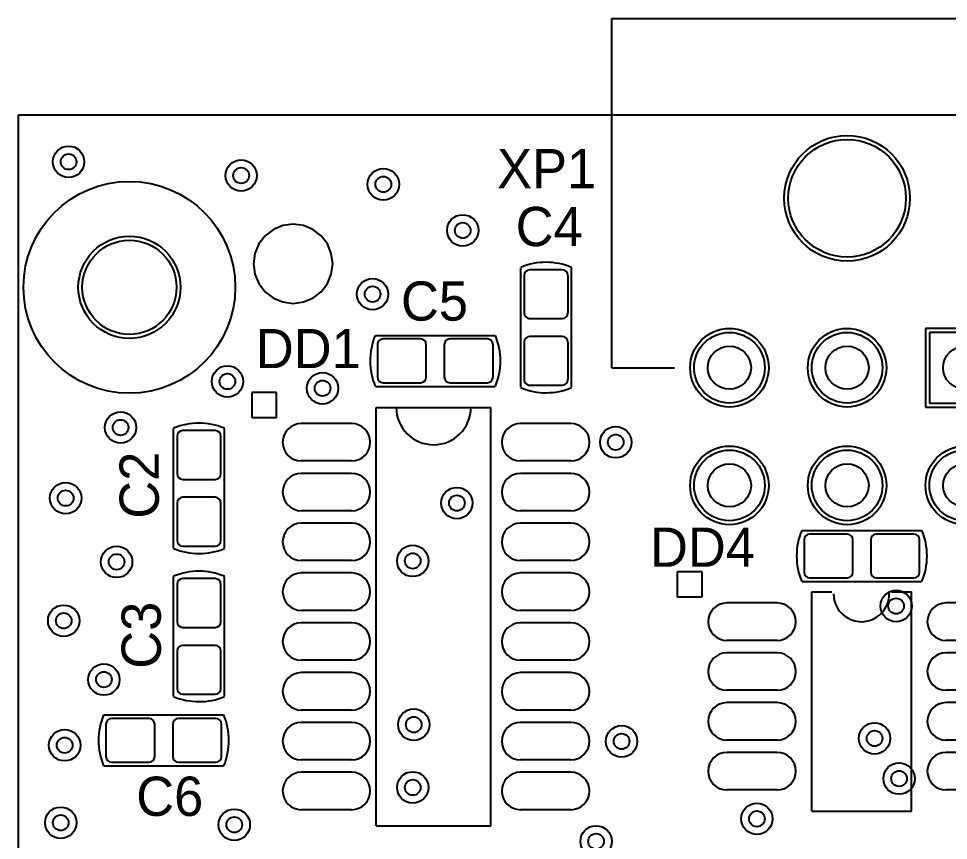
# Model space of a CAD drawing. Header units: millimetres. Extents: x 50.8 to 111.8, y 76.2 to 121.7.
# Drawn here: x 50.8 to 74.51, y 100.7 to 121.65 of the extents above; entities that cross this region are included whole.
import ezdxf

# ---------------------------------------------------------------- set-up
doc = ezdxf.new("R2010")
doc.units = ezdxf.units.MM
for name, color, linetype in [('KeepOutLayer', 6, 'Continuous'), ('MultiLayer', 9, 'Continuous'), ('TopOverlay', 2, 'Continuous'), ('TopSolder', 216, 'Continuous')]:
    doc.layers.add(name, color=color, linetype=linetype)

# ---------------------------------------------------------------- blocks, each defined once
blk = doc.blocks.new('SO_8_1')
at = {"layer": 'TopOverlay'}
for p, q in [((4.826, 4.064), (-0.762, 4.064)), ((-0.762, 3.556), (-0.762, 4.064)), ((4.826, 1.524), (4.826, 4.064)), ((-0.762, 1.524), (-0.762, 2.032)), ((4.826, 1.524), (-0.762, 1.524)), ((-0.635, -1.27), (-1.27, -1.27)), ((-1.27, -1.27), (-1.27, -1.905)), ((-0.635, -1.905), (-0.635, -1.27)), ((-1.27, -1.905), (-0.635, -1.905))]:
    blk.add_line(p, q, dxfattribs=at)
blk.add_arc((-0.71, 2.79), 0.71, 270, 93.8997, dxfattribs=at)
at = {"layer": 'TopSolder'}
for p, q in [((-0.477, 6.229), (-0.477, 4.947)), ((0.477, 6.229), (0.477, 4.947)), ((0.793, 6.229), (0.793, 4.947)), ((1.747, 6.229), (1.747, 4.947)), ((2.063, 6.229), (2.063, 4.947)), ((3.017, 6.229), (3.017, 4.947)), ((3.333, 6.229), (3.333, 4.947)), ((4.287, 6.229), (4.287, 4.947)), ((-0.477, 0.641), (-0.477, -0.641)), ((0.477, 0.641), (0.477, -0.641)), ((0.793, 0.641), (0.793, -0.641)), ((1.747, 0.641), (1.747, -0.641)), ((2.063, 0.641), (2.063, -0.641)), ((3.017, 0.641), (3.017, -0.641)), ((3.333, 0.641), (3.333, -0.641)), ((4.287, 0.641), (4.287, -0.641))]:
    blk.add_line(p, q, dxfattribs=at)
for centre in [(0, 5.588), (1.27, 5.588), (2.54, 5.588), (3.81, 5.588), (0, 0), (1.27, 0), (2.54, 0), (3.81, 0)]:
    blk.add_circle(centre, 0, dxfattribs=at)
for centre, start, end in [((0, 6.229), 360, 180), ((1.27, 6.229), 360, 180), ((2.54, 6.229), 360, 180), ((3.81, 6.229), 360, 180), ((0, 4.947), 180, 360), ((1.27, 4.947), 180, 360), ((2.54, 4.947), 180, 360), ((3.81, 4.947), 180, 360), ((0, 0.641), 360, 180), ((1.27, 0.641), 360, 180), ((2.54, 0.641), 360, 180), ((3.81, 0.641), 360, 180), ((0, -0.641), 180, 360), ((1.27, -0.641), 180, 360), ((2.54, -0.641), 180, 360), ((3.81, -0.641), 180, 360)]:
    blk.add_arc(centre, 0.477, start, end, dxfattribs=at)
blk = doc.blocks.new('CC0603_3M_9')
at = {"layer": 'TopOverlay'}
for p, q in [((-1.526, 0.65), (1.524, 0.65)), ((-1.524, -0.648), (1.524, -0.648))]:
    blk.add_line(p, q, dxfattribs=at)
for centre, start, end in [((0.013, 0), 157.2, 202.7), ((-0.013, 0), 337.3, 22.8)]:
    blk.add_arc(centre, 1.676, start, end, dxfattribs=at)
at = {"layer": 'TopSolder'}
for p, q in [((-0.376, 0.559), (-1.326, 0.559)), ((1.326, 0.559), (0.376, 0.559)), ((-1.473, 0.411), (-1.473, -0.411)), ((-0.229, -0.411), (-0.229, 0.411)), ((0.229, 0.411), (0.229, -0.411)), ((1.473, -0.411), (1.473, 0.411)), ((-1.326, -0.559), (-0.376, -0.559)), ((0.376, -0.559), (1.326, -0.559))]:
    blk.add_line(p, q, dxfattribs=at)
for centre in [(-0.851, 0), (0.851, 0)]:
    blk.add_circle(centre, 0, dxfattribs=at)
for centre, start, end in [((-1.326, 0.411), 90, 180), ((-0.376, 0.411), 0, 90), ((0.376, 0.411), 90, 180), ((1.326, 0.411), 0, 90), ((-1.326, -0.411), 180, 270), ((-0.376, -0.411), 270, 0), ((0.376, -0.411), 180, 270), ((1.326, -0.411), 270, 0)]:
    blk.add_arc(centre, 0.147, start, end, dxfattribs=at)
blk = doc.blocks.new('CC0603_3M_10')
at = {"layer": 'TopOverlay'}
for p, q in [((-1.526, 0.65), (1.524, 0.65)), ((-1.524, -0.648), (1.524, -0.648))]:
    blk.add_line(p, q, dxfattribs=at)
for centre, start, end in [((0.013, 0), 157.2, 202.7), ((-0.013, 0), 337.3, 22.8)]:
    blk.add_arc(centre, 1.676, start, end, dxfattribs=at)
at = {"layer": 'TopSolder'}
for p, q in [((-0.376, 0.559), (-1.326, 0.559)), ((1.326, 0.559), (0.376, 0.559)), ((-1.473, 0.411), (-1.473, -0.411)), ((-0.229, -0.411), (-0.229, 0.411)), ((0.229, 0.411), (0.229, -0.411)), ((1.473, -0.411), (1.473, 0.411)), ((-1.326, -0.559), (-0.376, -0.559)), ((0.376, -0.559), (1.326, -0.559))]:
    blk.add_line(p, q, dxfattribs=at)
for centre in [(-0.851, 0), (0.851, 0)]:
    blk.add_circle(centre, 0, dxfattribs=at)
for centre, start, end in [((-1.326, 0.411), 90, 180), ((-0.376, 0.411), 0, 90), ((0.376, 0.411), 90, 180), ((1.326, 0.411), 0, 90), ((-1.326, -0.411), 180, 270), ((-0.376, -0.411), 270, 0), ((0.376, -0.411), 180, 270), ((1.326, -0.411), 270, 0)]:
    blk.add_arc(centre, 0.147, start, end, dxfattribs=at)
blk = doc.blocks.new('CC0603_3M_11')
at = {"layer": 'TopOverlay'}
for p, q in [((-1.526, 0.65), (1.524, 0.65)), ((-1.524, -0.648), (1.524, -0.648))]:
    blk.add_line(p, q, dxfattribs=at)
for centre, start, end in [((0.013, 0), 157.2, 202.7), ((-0.013, 0), 337.3, 22.8)]:
    blk.add_arc(centre, 1.676, start, end, dxfattribs=at)
at = {"layer": 'TopSolder'}
for p, q in [((-0.376, 0.559), (-1.326, 0.559)), ((1.326, 0.559), (0.376, 0.559)), ((-1.473, 0.411), (-1.473, -0.411)), ((-0.229, -0.411), (-0.229, 0.411)), ((0.229, 0.411), (0.229, -0.411)), ((1.473, -0.411), (1.473, 0.411)), ((-1.326, -0.559), (-0.376, -0.559)), ((0.376, -0.559), (1.326, -0.559))]:
    blk.add_line(p, q, dxfattribs=at)
for centre in [(-0.851, 0), (0.851, 0)]:
    blk.add_circle(centre, 0, dxfattribs=at)
for centre, start, end in [((-1.326, 0.411), 90, 180), ((-0.376, 0.411), 0, 90), ((0.376, 0.411), 90, 180), ((1.326, 0.411), 0, 90), ((-1.326, -0.411), 180, 270), ((-0.376, -0.411), 270, 0), ((0.376, -0.411), 180, 270), ((1.326, -0.411), 270, 0)]:
    blk.add_arc(centre, 0.147, start, end, dxfattribs=at)
blk = doc.blocks.new('CC0603_3M_12')
at = {"layer": 'TopOverlay'}
for p, q in [((1.524, 0.65), (-1.526, 0.65)), ((1.524, -0.648), (-1.524, -0.648))]:
    blk.add_line(p, q, dxfattribs=at)
for centre, start, end in [((0.013, 0), 157.2, 202.7), ((-0.013, 0), 337.3, 22.8)]:
    blk.add_arc(centre, 1.676, start, end, dxfattribs=at)
at = {"layer": 'TopSolder'}
for p, q in [((-0.376, 0.559), (-1.326, 0.559)), ((1.326, 0.559), (0.376, 0.559)), ((-1.473, 0.411), (-1.473, -0.411)), ((-0.229, -0.411), (-0.229, 0.411)), ((0.229, 0.411), (0.229, -0.411)), ((1.473, -0.411), (1.473, 0.411)), ((-1.326, -0.559), (-0.376, -0.559)), ((0.376, -0.559), (1.326, -0.559))]:
    blk.add_line(p, q, dxfattribs=at)
for centre in [(-0.851, 0), (0.851, 0)]:
    blk.add_circle(centre, 0, dxfattribs=at)
for centre, start, end in [((-1.326, 0.411), 90, 180), ((-0.376, 0.411), 0, 90), ((0.376, 0.411), 90, 180), ((1.326, 0.411), 0, 90), ((-1.326, -0.411), 180, 270), ((-0.376, -0.411), 270, 0), ((0.376, -0.411), 180, 270), ((1.326, -0.411), 270, 0)]:
    blk.add_arc(centre, 0.147, start, end, dxfattribs=at)
blk = doc.blocks.new('CC0603_3M_13')
at = {"layer": 'TopOverlay'}
for p, q in [((1.524, 0.65), (-1.526, 0.65)), ((1.524, -0.648), (-1.524, -0.648))]:
    blk.add_line(p, q, dxfattribs=at)
for centre, start, end in [((0.013, 0), 157.2, 202.7), ((-0.013, 0), 337.3, 22.8)]:
    blk.add_arc(centre, 1.676, start, end, dxfattribs=at)
at = {"layer": 'TopSolder'}
for p, q in [((-0.376, 0.559), (-1.326, 0.559)), ((1.326, 0.559), (0.376, 0.559)), ((-1.473, 0.411), (-1.473, -0.411)), ((-0.229, -0.411), (-0.229, 0.411)), ((0.229, 0.411), (0.229, -0.411)), ((1.473, -0.411), (1.473, 0.411)), ((-1.326, -0.559), (-0.376, -0.559)), ((0.376, -0.559), (1.326, -0.559))]:
    blk.add_line(p, q, dxfattribs=at)
for centre in [(-0.851, 0), (0.851, 0)]:
    blk.add_circle(centre, 0, dxfattribs=at)
for centre, start, end in [((-1.326, 0.411), 90, 180), ((-0.376, 0.411), 0, 90), ((0.376, 0.411), 90, 180), ((1.326, 0.411), 0, 90), ((-1.326, -0.411), 180, 270), ((-0.376, -0.411), 270, 0), ((0.376, -0.411), 180, 270), ((1.326, -0.411), 270, 0)]:
    blk.add_arc(centre, 0.147, start, end, dxfattribs=at)
blk = doc.blocks.new('CC0603_3M_14')
at = {"layer": 'TopOverlay'}
for p, q in [((-1.526, 0.65), (1.524, 0.65)), ((-1.524, -0.648), (1.524, -0.648))]:
    blk.add_line(p, q, dxfattribs=at)
for centre, start, end in [((0.013, 0), 157.2, 202.7), ((-0.013, 0), 337.3, 22.8)]:
    blk.add_arc(centre, 1.676, start, end, dxfattribs=at)
at = {"layer": 'TopSolder'}
for p, q in [((-0.376, 0.559), (-1.326, 0.559)), ((1.326, 0.559), (0.376, 0.559)), ((-1.473, 0.411), (-1.473, -0.411)), ((-0.229, -0.411), (-0.229, 0.411)), ((0.229, 0.411), (0.229, -0.411)), ((1.473, -0.411), (1.473, 0.411)), ((-1.326, -0.559), (-0.376, -0.559)), ((0.376, -0.559), (1.326, -0.559))]:
    blk.add_line(p, q, dxfattribs=at)
for centre in [(-0.851, 0), (0.851, 0)]:
    blk.add_circle(centre, 0, dxfattribs=at)
for centre, start, end in [((-1.326, 0.411), 90, 180), ((-0.376, 0.411), 0, 90), ((0.376, 0.411), 90, 180), ((1.326, 0.411), 0, 90), ((-1.326, -0.411), 180, 270), ((-0.376, -0.411), 270, 0), ((0.376, -0.411), 180, 270), ((1.326, -0.411), 270, 0)]:
    blk.add_arc(centre, 0.147, start, end, dxfattribs=at)
blk = doc.blocks.new('SO16_M_35')
at = {"layer": 'TopOverlay'}
for p, q in [((-1.905, 1.27), (-1.905, 0.635)), ((-1.27, 1.27), (-1.905, 1.27)), ((-1.27, 0.635), (-1.27, 1.27)), ((1.27, 0.889), (4.191, 0.889)), ((1.27, -9.779), (1.27, 0.889)), ((4.191, -9.779), (4.191, 0.889)), ((-1.905, 0.635), (-1.27, 0.635)), ((1.27, -9.779), (4.191, -9.779))]:
    blk.add_line(p, q, dxfattribs=at)
blk.add_arc((2.731, 0.889), 0.952, 180, 0, dxfattribs=at)
at = {"layer": 'TopSolder'}
for p, q in [((0.641, 0.477), (-0.641, 0.477)), ((6.229, 0.477), (4.947, 0.477)), ((0.641, -0.477), (-0.641, -0.477)), ((6.229, -0.477), (4.947, -0.477)), ((0.641, -0.793), (-0.641, -0.793)), ((6.229, -0.793), (4.947, -0.793)), ((0.641, -1.747), (-0.641, -1.747)), ((6.229, -1.747), (4.947, -1.747)), ((0.641, -2.063), (-0.641, -2.063)), ((6.229, -2.063), (4.947, -2.063)), ((0.641, -3.017), (-0.641, -3.017)), ((6.229, -3.017), (4.947, -3.017)), ((0.641, -3.333), (-0.641, -3.333)), ((6.229, -3.333), (4.947, -3.333)), ((0.641, -4.287), (-0.641, -4.287)), ((6.229, -4.287), (4.947, -4.287)), ((0.641, -4.603), (-0.641, -4.603)), ((6.229, -4.603), (4.947, -4.603)), ((0.641, -5.557), (-0.641, -5.557)), ((6.229, -5.557), (4.947, -5.557)), ((0.641, -5.873), (-0.641, -5.873)), ((6.229, -5.873), (4.947, -5.873)), ((0.641, -6.827), (-0.641, -6.827)), ((6.229, -6.827), (4.947, -6.827)), ((0.641, -7.143), (-0.641, -7.143)), ((6.229, -7.143), (4.947, -7.143)), ((0.641, -8.097), (-0.641, -8.097)), ((6.229, -8.097), (4.947, -8.097)), ((0.641, -8.413), (-0.641, -8.413)), ((6.229, -8.413), (4.947, -8.413)), ((0.641, -9.367), (-0.641, -9.367)), ((6.229, -9.367), (4.947, -9.367))]:
    blk.add_line(p, q, dxfattribs=at)
for centre in [(0, 0), (5.588, 0), (0, -1.27), (5.588, -1.27), (0, -2.54), (5.588, -2.54), (0, -3.81), (5.588, -3.81), (0, -5.08), (5.588, -5.08), (0, -6.35), (5.588, -6.35), (0, -7.62), (5.588, -7.62), (0, -8.89), (5.588, -8.89)]:
    blk.add_circle(centre, 0, dxfattribs=at)
for centre, start, end in [((-0.641, 0), 90, 270), ((0.641, 0), 270, 90), ((4.947, 0), 90, 270), ((6.229, 0), 270, 90), ((-0.641, -1.27), 90, 270), ((0.641, -1.27), 270, 90), ((4.947, -1.27), 90, 270), ((6.229, -1.27), 270, 90), ((-0.641, -2.54), 90, 270), ((0.641, -2.54), 270, 90), ((4.947, -2.54), 90, 270), ((6.229, -2.54), 270, 90), ((-0.641, -3.81), 90, 270), ((0.641, -3.81), 270, 90), ((4.947, -3.81), 90, 270), ((6.229, -3.81), 270, 90), ((-0.641, -5.08), 90, 270), ((0.641, -5.08), 270, 90), ((4.947, -5.08), 90, 270), ((6.229, -5.08), 270, 90), ((-0.641, -6.35), 90, 270), ((0.641, -6.35), 270, 90), ((4.947, -6.35), 90, 270), ((6.229, -6.35), 270, 90), ((-0.641, -7.62), 90, 270), ((0.641, -7.62), 270, 90), ((4.947, -7.62), 90, 270), ((6.229, -7.62), 270, 90), ((-0.641, -8.89), 90, 270), ((0.641, -8.89), 270, 90), ((4.947, -8.89), 90, 270), ((6.229, -8.89), 270, 90)]:
    blk.add_arc(centre, 0.477, start, end, dxfattribs=at)
blk = doc.blocks.new('REPER1_2_60')
at = {"layer": 'TopSolder'}
for p, q in [((-0.261, 0.974), (-0.504, 0.873)), ((0, 1.009), (-0.261, 0.974)), ((0, 1.009), (0, 1.009)), ((0.261, 0.974), (0, 1.009)), ((0.504, 0.873), (0.261, 0.974)), ((-0.713, 0.713), (-0.873, 0.504)), ((-0.504, 0.873), (-0.713, 0.713)), ((0.713, 0.713), (0.504, 0.873)), ((0.873, 0.504), (0.713, 0.713)), ((-0.873, 0.504), (-0.974, 0.261)), ((0.974, 0.261), (0.873, 0.504)), ((-0.974, 0.261), (-1.009, 0)), ((1.009, 0), (0.974, 0.261)), ((-1.009, 0), (-0.974, -0.261)), ((0.974, -0.261), (1.009, 0)), ((-0.974, -0.261), (-0.873, -0.504)), ((0.873, -0.504), (0.974, -0.261)), ((-0.873, -0.504), (-0.713, -0.713)), ((0.713, -0.713), (0.873, -0.504)), ((-0.713, -0.713), (-0.504, -0.873)), ((-0.504, -0.873), (-0.261, -0.974)), ((0.261, -0.974), (0.504, -0.873)), ((0.504, -0.873), (0.713, -0.713)), ((-0.261, -0.974), (0, -1.009)), ((0, -1.009), (0.261, -0.974)), ((0, -1.009), (0, -1.009))]:
    blk.add_line(p, q, dxfattribs=at)
blk = doc.blocks.new('MIF2X03PRP_73')
at = {"layer": 'MultiLayer'}
for p, q in [((-0.9, -2.1), (-0.9, -3.9)), ((0.9, -2.1), (-0.9, -2.1)), ((0.9, -3.9), (0.9, -2.1)), ((-0.9, -3.9), (0.9, -3.9))]:
    blk.add_line(p, q, dxfattribs=at)
for centre, radius in [((-3, 3), 0.9), ((0, 3), 0.9), ((-3, 3), 0.55), ((0, 3), 0.55), ((4.32, 0), 1.5), ((4.32, 0), 1.5), ((-3, 0), 0.9), ((0, 0), 0.9), ((-3, 0), 0.55), ((0, 0), 0.55), ((-3, -3), 0.9), ((-3, -3), 0.55), ((0, -3), 0.55)]:
    blk.add_circle(centre, radius, dxfattribs=at)
at = {"layer": 'TopOverlay'}
for p, q in [((0, 6), (6.9, 6)), ((0, 6), (0, 4.4)), ((6.8, 6), (8.9, 6)), ((8.9, 6), (8.9, 0)), ((8.9, 0), (8.9, -6)), ((0, -4.3), (0, -6)), ((0, -6), (6.9, -6)), ((6.9, -6), (8.9, -6))]:
    blk.add_line(p, q, dxfattribs=at)
at = {"layer": 'TopSolder'}
for p, q in [((-1.002, -1.998), (-1.002, -4.002)), ((1.002, -1.998), (-1.002, -1.998)), ((1.002, -4.002), (1.002, -1.998)), ((-1.002, -4.002), (1.002, -4.002))]:
    blk.add_line(p, q, dxfattribs=at)
for centre, radius in [((-3, 3), 1.002), ((0, 3), 1.002), ((-3, 3), 0.55), ((0, 3), 0.55), ((4.32, 0), 1.602), ((4.32, 0), 1.5), ((-3, 0), 1.002), ((0, 0), 1.002), ((-3, 0), 0.55), ((0, 0), 0.55), ((-3, -3), 1.002), ((-3, -3), 0.55), ((0, -3), 0.55)]:
    blk.add_circle(centre, radius, dxfattribs=at)

msp = doc.modelspace()

# ---------------------------------------------------------------- linework, layer by layer
at = {"layer": 'KeepOutLayer'}
for p, q in [((50.8, 119.2), (111.8, 119.2)), ((50.8, 76.2), (50.8, 119.2))]:
    msp.add_line(p, q, dxfattribs=at)
at = {"layer": 'MultiLayer'}
for centre, radius in [((52.075, 118), 0.4), ((52.075, 118), 0.2), ((56.475, 117.65), 0.4), ((56.475, 117.65), 0.2), ((60.1, 117.425), 0.4), ((60.1, 117.425), 0.2), ((62.125, 116.25), 0.4), ((62.125, 116.25), 0.2), ((53.625, 114.8), 1.2), ((53.625, 114.8), 1.2), ((59.825, 114.625), 0.4), ((59.825, 114.625), 0.2), ((56.125, 112.4), 0.4), ((58.55, 112.225), 0.4), ((56.125, 112.4), 0.2), ((58.55, 112.225), 0.2), ((53.4, 111.225), 0.4), ((53.4, 111.225), 0.2), ((66.025, 110.85), 0.4), ((66.025, 110.85), 0.2), ((52, 109.425), 0.4), ((52, 109.425), 0.2), ((61.975, 109.3), 0.4), ((61.975, 109.3), 0.2), ((53.3, 107.8), 0.4), ((60.85, 107.825), 0.4), ((53.3, 107.8), 0.2), ((60.85, 107.825), 0.2), ((73.175, 106.675), 0.4), ((51.95, 106.3), 0.4), ((73.175, 106.675), 0.2), ((51.95, 106.3), 0.2), ((52.975, 104.8), 0.4), ((52.975, 104.8), 0.2), ((60.875, 103.65), 0.4), ((60.875, 103.65), 0.2), ((66.175, 103.225), 0.4), ((72.625, 103.3), 0.4), ((51.975, 103.125), 0.4), ((66.175, 103.225), 0.2), ((72.625, 103.3), 0.2), ((51.975, 103.125), 0.2), ((73.25, 102.275), 0.4), ((60.85, 102.05), 0.4), ((73.25, 102.275), 0.2), ((60.85, 102.05), 0.2), ((51.875, 101.15), 0.4), ((56.3, 101.1), 0.4), ((69.625, 101.25), 0.4), ((51.875, 101.15), 0.2), ((56.3, 101.1), 0.2), ((69.625, 101.25), 0.2), ((65.525, 100.675), 0.4), ((65.525, 100.675), 0.2)]:
    msp.add_circle(centre, radius, dxfattribs=at)
at = {"layer": 'TopOverlay'}
msp.add_circle((53.625, 114.8), 2.7, dxfattribs=at)
at = {"layer": 'TopSolder'}
for radius in [1.302, 1.2]:
    msp.add_circle((53.625, 114.8), radius, dxfattribs=at)

# ---------------------------------------------------------------- block references
for name, p, rotation in [('MIF2X03PRP_73', (71.925, 112.75), 90), ('REPER1_2_60', (57.8, 115.4), 90), ('CC0603_3M_12', (64.25, 113.775), 270), ('CC0603_3M_13', (61.425, 112.925), 180), ('CC0603_3M_10', (55.4, 109.675), 90), ('CC0603_3M_11', (55.4, 105.9), 90), ('SO_8_1', (69.5, 106.275), 270)]:
    msp.add_blockref(name, p, dxfattribs=dict(rotation=rotation))
for name, p in [('SO16_M_35', (58.65, 110.85)), ('CC0603_3M_9', (72.3, 107.95)), ('CC0603_3M_14', (54.5, 103.25))]:
    msp.add_blockref(name, p)

# ---------------------------------------------------------------- texts
at = {"layer": 'TopOverlay'}
for s, p in [('XP1', (63, 117.325)), ('C4', (63.475, 115.85)), ('C5', (60.55, 113.95)), ('DD1', (56.849, 112.739)), ('DD4', (66.9, 107.675)), ('C6', (53.8, 101.325))]:
    msp.add_text(s, height=1, dxfattribs=at).set_placement(p)
for s, p in [('C2', (54.375, 108.9)), ('C3', (54.425, 105.075))]:
    msp.add_text(s, height=1, rotation=90, dxfattribs=at).set_placement(p)

doc.saveas('drawing.dxf')
